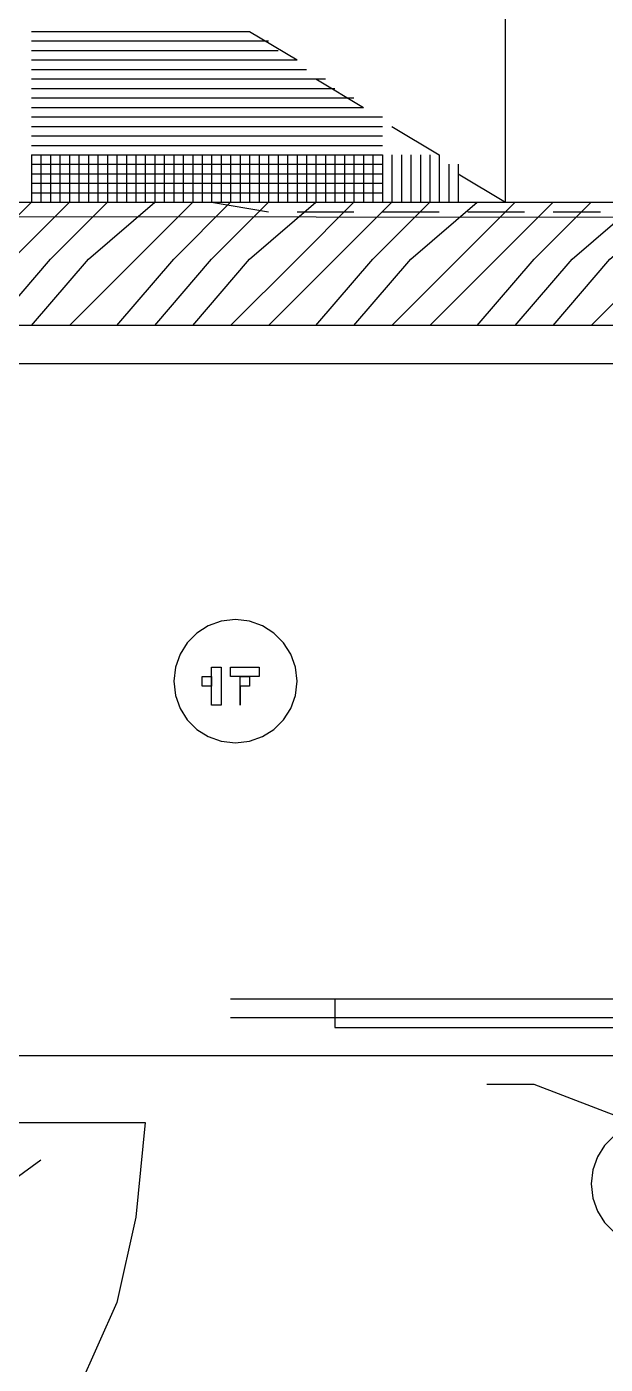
# Model space of a CAD drawing. Header units: metres. Extents: x 1 to 213, y 1 to 147.
# Drawn here: x 84.753 to 85.399, y 97.139 to 98.631 of the extents above; entities that cross this region are included whole.
import ezdxf

# ---------------------------------------------------------------- set-up
doc = ezdxf.new("R2010")
doc.units = ezdxf.units.M
doc.layers.add('00-BASE-ARQUITECTURA', color=8, linetype='Continuous')

msp = doc.modelspace()

# ---------------------------------------------------------------- linework, layer by layer
at = {"layer": '00-BASE-ARQUITECTURA'}
for points in [[(85.2875, 98.4355), (85.2875, 98.753), (84.6843, 98.753), (84.6843, 98.4355)], [(85.6368, 98.2556), (85.6368, 97.483), (84.335, 97.483), (84.335, 98.2556)], [(85.8273, 97.5465), (85.097, 97.5465), (85.097, 97.5148), (85.8273, 97.5148)]]:
    msp.add_lwpolyline(points, close=True, dxfattribs=at)
for points in [[(84.7583, 98.626), (84.7689, 98.626), (84.7795, 98.626), (84.7901, 98.626), (84.8007, 98.626), (84.8113, 98.626), (84.8218, 98.626), (84.8324, 98.626), (84.843, 98.626), (84.8536, 98.626), (84.8642, 98.626), (84.8748, 98.626), (84.8853, 98.626), (84.8959, 98.626), (84.9065, 98.626), (84.9171, 98.626), (84.9277, 98.626), (84.9383, 98.626), (84.9489, 98.626), (84.9594, 98.626), (84.97, 98.626), (84.9806, 98.626), (84.9912, 98.626)], [(84.7583, 98.626), (84.7689, 98.626), (84.7795, 98.626), (84.7901, 98.626), (84.8007, 98.626), (84.8113, 98.626), (84.8218, 98.626), (84.8324, 98.626), (84.843, 98.626), (84.8536, 98.626), (84.8642, 98.626), (84.8748, 98.626), (84.8853, 98.626), (84.8959, 98.626), (84.9065, 98.626), (84.9171, 98.626), (84.9277, 98.626), (84.9383, 98.626), (84.9489, 98.626), (84.9594, 98.626), (84.97, 98.626), (84.9806, 98.626), (84.9912, 98.626), (85.0018, 98.626)], [(85.0018, 98.626), (85.0547, 98.5943)], [(84.7583, 98.6155), (84.7689, 98.6155), (84.7795, 98.6155), (84.7901, 98.6155), (84.8007, 98.6155), (84.8113, 98.6155), (84.8218, 98.6155), (84.8324, 98.6155), (84.843, 98.6155), (84.8536, 98.6155), (84.8642, 98.6155), (84.8748, 98.6155), (84.8853, 98.6155), (84.8959, 98.6155), (84.9065, 98.6155), (84.9171, 98.6155), (84.9277, 98.6155), (84.9383, 98.6155), (84.9489, 98.6155), (84.9594, 98.6155), (84.97, 98.6155), (84.9806, 98.6155), (84.9912, 98.6155), (85.0018, 98.6155), (85.0123, 98.6155)], [(84.7583, 98.6155), (84.7689, 98.6155), (84.7795, 98.6155), (84.7901, 98.6155), (84.8007, 98.6155), (84.8113, 98.6155), (84.8218, 98.6155), (84.8324, 98.6155), (84.843, 98.6155), (84.8536, 98.6155), (84.8642, 98.6155), (84.8748, 98.6155), (84.8853, 98.6155), (84.8959, 98.6155), (84.9065, 98.6155), (84.9171, 98.6155), (84.9277, 98.6155), (84.9383, 98.6155), (84.9489, 98.6155), (84.9594, 98.6155), (84.97, 98.6155), (84.9806, 98.6155), (84.9912, 98.6155), (85.0018, 98.6155), (85.0123, 98.6155), (85.0229, 98.6155)], [(84.7583, 98.6049), (84.7689, 98.6049), (84.7795, 98.6049), (84.7901, 98.6049), (84.8007, 98.6049), (84.8113, 98.6049), (84.8218, 98.6049), (84.8324, 98.6049), (84.843, 98.6049), (84.8536, 98.6049), (84.8642, 98.6049), (84.8748, 98.6049), (84.8853, 98.6049), (84.8959, 98.6049), (84.9065, 98.6049), (84.9171, 98.6049), (84.9277, 98.6049), (84.9383, 98.6049), (84.9489, 98.6049), (84.9594, 98.6049), (84.97, 98.6049), (84.9806, 98.6049), (84.9912, 98.6049), (85.0018, 98.6049), (85.0123, 98.6049), (85.0229, 98.6049)], [(84.7583, 98.6049), (84.7689, 98.6049), (84.7795, 98.6049), (84.7901, 98.6049), (84.8007, 98.6049), (84.8113, 98.6049), (84.8218, 98.6049), (84.8324, 98.6049), (84.843, 98.6049), (84.8536, 98.6049), (84.8642, 98.6049), (84.8748, 98.6049), (84.8853, 98.6049), (84.8959, 98.6049), (84.9065, 98.6049), (84.9171, 98.6049), (84.9277, 98.6049), (84.9383, 98.6049), (84.9489, 98.6049), (84.9594, 98.6049), (84.97, 98.6049), (84.9806, 98.6049), (84.9912, 98.6049), (85.0018, 98.6049), (85.0123, 98.6049), (85.0229, 98.6049), (85.0335, 98.6049)], [(84.7583, 98.5943), (84.7689, 98.5943), (84.7795, 98.5943), (84.7901, 98.5943), (84.8007, 98.5943), (84.8113, 98.5943), (84.8218, 98.5943), (84.8324, 98.5943), (84.843, 98.5943), (84.8536, 98.5943), (84.8642, 98.5943), (84.8748, 98.5943), (84.8853, 98.5943), (84.8959, 98.5943), (84.9065, 98.5943), (84.9171, 98.5943), (84.9277, 98.5943), (84.9383, 98.5943), (84.9489, 98.5943), (84.9594, 98.5943), (84.97, 98.5943), (84.9806, 98.5943), (84.9912, 98.5943), (85.0018, 98.5943), (85.0123, 98.5943), (85.0229, 98.5943), (85.0335, 98.5943), (85.0441, 98.5943)], [(84.7583, 98.5943), (84.7689, 98.5943), (84.7795, 98.5943), (84.7901, 98.5943), (84.8007, 98.5943), (84.8113, 98.5943), (84.8218, 98.5943), (84.8324, 98.5943), (84.843, 98.5943), (84.8536, 98.5943), (84.8642, 98.5943), (84.8748, 98.5943), (84.8853, 98.5943), (84.8959, 98.5943), (84.9065, 98.5943), (84.9171, 98.5943), (84.9277, 98.5943), (84.9383, 98.5943), (84.9489, 98.5943), (84.9594, 98.5943), (84.97, 98.5943), (84.9806, 98.5943), (84.9912, 98.5943), (85.0018, 98.5943), (85.0123, 98.5943), (85.0229, 98.5943), (85.0335, 98.5943), (85.0441, 98.5943), (85.0547, 98.5943)], [(84.7583, 98.5837), (84.7689, 98.5837), (84.7795, 98.5837), (84.7901, 98.5837), (84.8007, 98.5837), (84.8113, 98.5837), (84.8218, 98.5837), (84.8324, 98.5837), (84.843, 98.5837), (84.8536, 98.5837), (84.8642, 98.5837), (84.8748, 98.5837), (84.8853, 98.5837), (84.8959, 98.5837), (84.9065, 98.5837), (84.9171, 98.5837), (84.9277, 98.5837), (84.9383, 98.5837), (84.9489, 98.5837), (84.9594, 98.5837), (84.97, 98.5837), (84.9806, 98.5837), (84.9912, 98.5837), (85.0018, 98.5837), (85.0123, 98.5837), (85.0229, 98.5837), (85.0335, 98.5837), (85.0441, 98.5837), (85.0547, 98.5837)], [(84.7583, 98.5837), (84.7689, 98.5837), (84.7795, 98.5837), (84.7901, 98.5837), (84.8007, 98.5837), (84.8113, 98.5837), (84.8218, 98.5837), (84.8324, 98.5837), (84.843, 98.5837), (84.8536, 98.5837), (84.8642, 98.5837), (84.8748, 98.5837), (84.8853, 98.5837), (84.8959, 98.5837), (84.9065, 98.5837), (84.9171, 98.5837), (84.9277, 98.5837), (84.9383, 98.5837), (84.9489, 98.5837), (84.9594, 98.5837), (84.97, 98.5837), (84.9806, 98.5837), (84.9912, 98.5837), (85.0018, 98.5837), (85.0123, 98.5837), (85.0229, 98.5837), (85.0335, 98.5837), (85.0441, 98.5837), (85.0547, 98.5837), (85.0653, 98.5837)], [(84.7583, 98.5731), (84.7689, 98.5731), (84.7795, 98.5731), (84.7901, 98.5731), (84.8007, 98.5731), (84.8113, 98.5731), (84.8218, 98.5731), (84.8324, 98.5731), (84.843, 98.5731), (84.8536, 98.5731), (84.8642, 98.5731), (84.8748, 98.5731), (84.8853, 98.5731), (84.8959, 98.5731), (84.9065, 98.5731), (84.9171, 98.5731), (84.9277, 98.5731), (84.9383, 98.5731), (84.9489, 98.5731), (84.9594, 98.5731), (84.97, 98.5731), (84.9806, 98.5731), (84.9912, 98.5731), (85.0018, 98.5731), (85.0123, 98.5731), (85.0229, 98.5731), (85.0335, 98.5731), (85.0441, 98.5731), (85.0547, 98.5731), (85.0653, 98.5731), (85.0758, 98.5731)], [(84.7583, 98.5731), (84.7689, 98.5731), (84.7795, 98.5731), (84.7901, 98.5731), (84.8007, 98.5731), (84.8113, 98.5731), (84.8218, 98.5731), (84.8324, 98.5731), (84.843, 98.5731), (84.8536, 98.5731), (84.8642, 98.5731), (84.8748, 98.5731), (84.8853, 98.5731), (84.8959, 98.5731), (84.9065, 98.5731), (84.9171, 98.5731), (84.9277, 98.5731), (84.9383, 98.5731), (84.9489, 98.5731), (84.9594, 98.5731), (84.97, 98.5731), (84.9806, 98.5731), (84.9912, 98.5731), (85.0018, 98.5731), (85.0123, 98.5731), (85.0229, 98.5731), (85.0335, 98.5731), (85.0441, 98.5731), (85.0547, 98.5731), (85.0653, 98.5731), (85.0758, 98.5731), (85.0864, 98.5731)], [(85.0758, 98.5731), (85.1288, 98.5414)], [(84.7583, 98.5625), (84.7689, 98.5625), (84.7795, 98.5625), (84.7901, 98.5625), (84.8007, 98.5625), (84.8113, 98.5625), (84.8218, 98.5625), (84.8324, 98.5625), (84.843, 98.5625), (84.8536, 98.5625), (84.8642, 98.5625), (84.8748, 98.5625), (84.8853, 98.5625), (84.8959, 98.5625), (84.9065, 98.5625), (84.9171, 98.5625), (84.9277, 98.5625), (84.9383, 98.5625), (84.9489, 98.5625), (84.9594, 98.5625), (84.97, 98.5625), (84.9806, 98.5625), (84.9912, 98.5625), (85.0018, 98.5625), (85.0123, 98.5625), (85.0229, 98.5625), (85.0335, 98.5625), (85.0441, 98.5625), (85.0547, 98.5625), (85.0653, 98.5625), (85.0758, 98.5625), (85.0864, 98.5625)], [(84.7583, 98.5625), (84.7689, 98.5625), (84.7795, 98.5625), (84.7901, 98.5625), (84.8007, 98.5625), (84.8113, 98.5625), (84.8218, 98.5625), (84.8324, 98.5625), (84.843, 98.5625), (84.8536, 98.5625), (84.8642, 98.5625), (84.8748, 98.5625), (84.8853, 98.5625), (84.8959, 98.5625), (84.9065, 98.5625), (84.9171, 98.5625), (84.9277, 98.5625), (84.9383, 98.5625), (84.9489, 98.5625), (84.9594, 98.5625), (84.97, 98.5625), (84.9806, 98.5625), (84.9912, 98.5625), (85.0018, 98.5625), (85.0123, 98.5625), (85.0229, 98.5625), (85.0335, 98.5625), (85.0441, 98.5625), (85.0547, 98.5625), (85.0653, 98.5625), (85.0758, 98.5625), (85.0864, 98.5625), (85.097, 98.5625)], [(84.7583, 98.5519), (84.7689, 98.5519), (84.7795, 98.5519), (84.7901, 98.5519), (84.8007, 98.5519), (84.8113, 98.5519), (84.8218, 98.5519), (84.8324, 98.5519), (84.843, 98.5519), (84.8536, 98.5519), (84.8642, 98.5519), (84.8748, 98.5519), (84.8853, 98.5519), (84.8959, 98.5519), (84.9065, 98.5519), (84.9171, 98.5519), (84.9277, 98.5519), (84.9383, 98.5519), (84.9489, 98.5519), (84.9594, 98.5519), (84.97, 98.5519), (84.9806, 98.5519), (84.9912, 98.5519), (85.0018, 98.5519), (85.0123, 98.5519), (85.0229, 98.5519), (85.0335, 98.5519), (85.0441, 98.5519), (85.0547, 98.5519), (85.0653, 98.5519), (85.0758, 98.5519), (85.0864, 98.5519), (85.097, 98.5519), (85.1076, 98.5519)], [(84.7583, 98.5519), (84.7689, 98.5519), (84.7795, 98.5519), (84.7901, 98.5519), (84.8007, 98.5519), (84.8113, 98.5519), (84.8218, 98.5519), (84.8324, 98.5519), (84.843, 98.5519), (84.8536, 98.5519), (84.8642, 98.5519), (84.8748, 98.5519), (84.8853, 98.5519), (84.8959, 98.5519), (84.9065, 98.5519), (84.9171, 98.5519), (84.9277, 98.5519), (84.9383, 98.5519), (84.9489, 98.5519), (84.9594, 98.5519), (84.97, 98.5519), (84.9806, 98.5519), (84.9912, 98.5519), (85.0018, 98.5519), (85.0123, 98.5519), (85.0229, 98.5519), (85.0335, 98.5519), (85.0441, 98.5519), (85.0547, 98.5519), (85.0653, 98.5519), (85.0758, 98.5519), (85.0864, 98.5519), (85.097, 98.5519), (85.1076, 98.5519), (85.1182, 98.5519)], [(84.7583, 98.5414), (84.7689, 98.5414), (84.7795, 98.5414), (84.7901, 98.5414), (84.8007, 98.5414), (84.8113, 98.5414), (84.8218, 98.5414), (84.8324, 98.5414), (84.843, 98.5414), (84.8536, 98.5414), (84.8642, 98.5414), (84.8748, 98.5414), (84.8853, 98.5414), (84.8959, 98.5414), (84.9065, 98.5414), (84.9171, 98.5414), (84.9277, 98.5414), (84.9383, 98.5414), (84.9489, 98.5414), (84.9594, 98.5414), (84.97, 98.5414), (84.9806, 98.5414), (84.9912, 98.5414), (85.0018, 98.5414), (85.0123, 98.5414), (85.0229, 98.5414), (85.0335, 98.5414), (85.0441, 98.5414), (85.0547, 98.5414), (85.0653, 98.5414), (85.0758, 98.5414), (85.0864, 98.5414), (85.097, 98.5414), (85.1076, 98.5414), (85.1182, 98.5414)], [(84.7583, 98.5414), (84.7689, 98.5414), (84.7795, 98.5414), (84.7901, 98.5414), (84.8007, 98.5414), (84.8113, 98.5414), (84.8218, 98.5414), (84.8324, 98.5414), (84.843, 98.5414), (84.8536, 98.5414), (84.8642, 98.5414), (84.8748, 98.5414), (84.8853, 98.5414), (84.8959, 98.5414), (84.9065, 98.5414), (84.9171, 98.5414), (84.9277, 98.5414), (84.9383, 98.5414), (84.9489, 98.5414), (84.9594, 98.5414), (84.97, 98.5414), (84.9806, 98.5414), (84.9912, 98.5414), (85.0018, 98.5414), (85.0123, 98.5414), (85.0229, 98.5414), (85.0335, 98.5414), (85.0441, 98.5414), (85.0547, 98.5414), (85.0653, 98.5414), (85.0758, 98.5414), (85.0864, 98.5414), (85.097, 98.5414), (85.1076, 98.5414), (85.1182, 98.5414), (85.1288, 98.5414)], [(84.7583, 98.5308), (84.7689, 98.5308), (84.7795, 98.5308), (84.7901, 98.5308), (84.8007, 98.5308), (84.8113, 98.5308), (84.8218, 98.5308), (84.8324, 98.5308), (84.843, 98.5308), (84.8536, 98.5308), (84.8642, 98.5308), (84.8748, 98.5308), (84.8853, 98.5308), (84.8959, 98.5308), (84.9065, 98.5308), (84.9171, 98.5308), (84.9277, 98.5308), (84.9383, 98.5308), (84.9489, 98.5308), (84.9594, 98.5308), (84.97, 98.5308), (84.9806, 98.5308), (84.9912, 98.5308), (85.0018, 98.5308), (85.0123, 98.5308), (85.0229, 98.5308), (85.0335, 98.5308), (85.0441, 98.5308), (85.0547, 98.5308), (85.0653, 98.5308), (85.0758, 98.5308), (85.0864, 98.5308), (85.097, 98.5308), (85.1076, 98.5308), (85.1182, 98.5308), (85.1288, 98.5308), (85.1393, 98.5308)], [(84.7583, 98.5308), (84.7689, 98.5308), (84.7795, 98.5308), (84.7901, 98.5308), (84.8007, 98.5308), (84.8113, 98.5308), (84.8218, 98.5308), (84.8324, 98.5308), (84.843, 98.5308), (84.8536, 98.5308), (84.8642, 98.5308), (84.8748, 98.5308), (84.8853, 98.5308), (84.8959, 98.5308), (84.9065, 98.5308), (84.9171, 98.5308), (84.9277, 98.5308), (84.9383, 98.5308), (84.9489, 98.5308), (84.9594, 98.5308), (84.97, 98.5308), (84.9806, 98.5308), (84.9912, 98.5308), (85.0018, 98.5308), (85.0123, 98.5308), (85.0229, 98.5308), (85.0335, 98.5308), (85.0441, 98.5308), (85.0547, 98.5308), (85.0653, 98.5308), (85.0758, 98.5308), (85.0864, 98.5308), (85.097, 98.5308), (85.1076, 98.5308), (85.1182, 98.5308), (85.1288, 98.5308), (85.1393, 98.5308), (85.1499, 98.5308)], [(84.7583, 98.5202), (84.7689, 98.5202), (84.7795, 98.5202), (84.7901, 98.5202), (84.8007, 98.5202), (84.8113, 98.5202), (84.8218, 98.5202), (84.8324, 98.5202), (84.843, 98.5202), (84.8536, 98.5202), (84.8642, 98.5202), (84.8748, 98.5202), (84.8853, 98.5202), (84.8959, 98.5202), (84.9065, 98.5202), (84.9171, 98.5202), (84.9277, 98.5202), (84.9383, 98.5202), (84.9489, 98.5202), (84.9594, 98.5202), (84.97, 98.5202), (84.9806, 98.5202), (84.9912, 98.5202), (85.0018, 98.5202), (85.0123, 98.5202), (85.0229, 98.5202), (85.0335, 98.5202), (85.0441, 98.5202), (85.0547, 98.5202), (85.0653, 98.5202), (85.0758, 98.5202), (85.0864, 98.5202), (85.097, 98.5202), (85.1076, 98.5202), (85.1182, 98.5202), (85.1288, 98.5202), (85.1393, 98.5202), (85.1499, 98.5202)], [(84.7583, 98.5202), (84.7689, 98.5202), (84.7795, 98.5202), (84.7901, 98.5202), (84.8007, 98.5202), (84.8113, 98.5202), (84.8218, 98.5202), (84.8324, 98.5202), (84.843, 98.5202), (84.8536, 98.5202), (84.8642, 98.5202), (84.8748, 98.5202), (84.8853, 98.5202), (84.8959, 98.5202), (84.9065, 98.5202), (84.9171, 98.5202), (84.9277, 98.5202), (84.9383, 98.5202), (84.9489, 98.5202), (84.9594, 98.5202), (84.97, 98.5202), (84.9806, 98.5202), (84.9912, 98.5202), (85.0018, 98.5202), (85.0123, 98.5202), (85.0229, 98.5202), (85.0335, 98.5202), (85.0441, 98.5202), (85.0547, 98.5202), (85.0653, 98.5202), (85.0758, 98.5202), (85.0864, 98.5202), (85.097, 98.5202), (85.1076, 98.5202), (85.1182, 98.5202), (85.1288, 98.5202), (85.1393, 98.5202), (85.1499, 98.5202)], [(85.1605, 98.5202), (85.2134, 98.4884)], [(84.7583, 98.5096), (84.7689, 98.5096), (84.7795, 98.5096), (84.7901, 98.5096), (84.8007, 98.5096), (84.8113, 98.5096), (84.8218, 98.5096), (84.8324, 98.5096), (84.843, 98.5096), (84.8536, 98.5096), (84.8642, 98.5096), (84.8748, 98.5096), (84.8853, 98.5096), (84.8959, 98.5096), (84.9065, 98.5096), (84.9171, 98.5096), (84.9277, 98.5096), (84.9383, 98.5096), (84.9489, 98.5096), (84.9594, 98.5096), (84.97, 98.5096), (84.9806, 98.5096), (84.9912, 98.5096), (85.0018, 98.5096), (85.0123, 98.5096), (85.0229, 98.5096), (85.0335, 98.5096), (85.0441, 98.5096), (85.0547, 98.5096), (85.0653, 98.5096), (85.0758, 98.5096), (85.0864, 98.5096), (85.097, 98.5096), (85.1076, 98.5096), (85.1182, 98.5096), (85.1288, 98.5096), (85.1393, 98.5096), (85.1499, 98.5096)], [(84.7583, 98.5096), (84.7689, 98.5096), (84.7795, 98.5096), (84.7901, 98.5096), (84.8007, 98.5096), (84.8113, 98.5096), (84.8218, 98.5096), (84.8324, 98.5096), (84.843, 98.5096), (84.8536, 98.5096), (84.8642, 98.5096), (84.8748, 98.5096), (84.8853, 98.5096), (84.8959, 98.5096), (84.9065, 98.5096), (84.9171, 98.5096), (84.9277, 98.5096), (84.9383, 98.5096), (84.9489, 98.5096), (84.9594, 98.5096), (84.97, 98.5096), (84.9806, 98.5096), (84.9912, 98.5096), (85.0018, 98.5096), (85.0123, 98.5096), (85.0229, 98.5096), (85.0335, 98.5096), (85.0441, 98.5096), (85.0547, 98.5096), (85.0653, 98.5096), (85.0758, 98.5096), (85.0864, 98.5096), (85.097, 98.5096), (85.1076, 98.5096), (85.1182, 98.5096), (85.1288, 98.5096), (85.1393, 98.5096), (85.1499, 98.5096)], [(84.7583, 98.499), (84.7689, 98.499), (84.7795, 98.499), (84.7901, 98.499), (84.8007, 98.499), (84.8113, 98.499), (84.8218, 98.499), (84.8324, 98.499), (84.843, 98.499), (84.8536, 98.499), (84.8642, 98.499), (84.8748, 98.499), (84.8853, 98.499), (84.8959, 98.499), (84.9065, 98.499), (84.9171, 98.499), (84.9277, 98.499), (84.9383, 98.499), (84.9489, 98.499), (84.9594, 98.499), (84.97, 98.499), (84.9806, 98.499), (84.9912, 98.499), (85.0018, 98.499), (85.0123, 98.499), (85.0229, 98.499), (85.0335, 98.499), (85.0441, 98.499), (85.0547, 98.499), (85.0653, 98.499), (85.0758, 98.499), (85.0864, 98.499), (85.097, 98.499), (85.1076, 98.499), (85.1182, 98.499), (85.1288, 98.499), (85.1393, 98.499), (85.1499, 98.499)], [(84.7583, 98.499), (84.7689, 98.499), (84.7795, 98.499), (84.7901, 98.499), (84.8007, 98.499), (84.8113, 98.499), (84.8218, 98.499), (84.8324, 98.499), (84.843, 98.499), (84.8536, 98.499), (84.8642, 98.499), (84.8748, 98.499), (84.8853, 98.499), (84.8959, 98.499), (84.9065, 98.499), (84.9171, 98.499), (84.9277, 98.499), (84.9383, 98.499), (84.9489, 98.499), (84.9594, 98.499), (84.97, 98.499), (84.9806, 98.499), (84.9912, 98.499), (85.0018, 98.499), (85.0123, 98.499), (85.0229, 98.499), (85.0335, 98.499), (85.0441, 98.499), (85.0547, 98.499), (85.0653, 98.499), (85.0758, 98.499), (85.0864, 98.499), (85.097, 98.499), (85.1076, 98.499), (85.1182, 98.499), (85.1288, 98.499), (85.1393, 98.499), (85.1499, 98.499)], [(84.7583, 98.4884), (84.7583, 98.4779), (84.7583, 98.4673), (84.7583, 98.4567), (84.7583, 98.4461), (84.7583, 98.4355)], [(84.7583, 98.4884), (84.7583, 98.4779), (84.7583, 98.4673), (84.7583, 98.4567), (84.7583, 98.4461), (84.7583, 98.4355)], [(84.7583, 98.4884), (84.7583, 98.4779), (84.7583, 98.4673), (84.7583, 98.4567), (84.7583, 98.4461), (84.7583, 98.4355)], [(84.7583, 98.4884), (84.7689, 98.4884), (84.7795, 98.4884), (84.7901, 98.4884), (84.8007, 98.4884), (84.8113, 98.4884), (84.8218, 98.4884), (84.8324, 98.4884), (84.843, 98.4884), (84.8536, 98.4884), (84.8642, 98.4884), (84.8748, 98.4884), (84.8853, 98.4884), (84.8959, 98.4884), (84.9065, 98.4884), (84.9171, 98.4884), (84.9277, 98.4884), (84.9383, 98.4884), (84.9489, 98.4884), (84.9594, 98.4884), (84.97, 98.4884), (84.9806, 98.4884), (84.9912, 98.4884), (85.0018, 98.4884), (85.0123, 98.4884), (85.0229, 98.4884), (85.0335, 98.4884), (85.0441, 98.4884), (85.0547, 98.4884), (85.0653, 98.4884), (85.0758, 98.4884), (85.0864, 98.4884), (85.097, 98.4884), (85.1076, 98.4884), (85.1182, 98.4884), (85.1288, 98.4884), (85.1393, 98.4884), (85.1499, 98.4884)], [(84.7583, 98.4884), (84.7689, 98.4884), (84.7795, 98.4884), (84.7901, 98.4884), (84.8007, 98.4884), (84.8113, 98.4884), (84.8218, 98.4884), (84.8324, 98.4884), (84.843, 98.4884), (84.8536, 98.4884), (84.8642, 98.4884), (84.8748, 98.4884), (84.8853, 98.4884), (84.8959, 98.4884), (84.9065, 98.4884), (84.9171, 98.4884), (84.9277, 98.4884), (84.9383, 98.4884), (84.9489, 98.4884), (84.9594, 98.4884), (84.97, 98.4884), (84.9806, 98.4884), (84.9912, 98.4884), (85.0018, 98.4884), (85.0123, 98.4884), (85.0229, 98.4884), (85.0335, 98.4884), (85.0441, 98.4884), (85.0547, 98.4884), (85.0653, 98.4884), (85.0758, 98.4884), (85.0864, 98.4884), (85.097, 98.4884), (85.1076, 98.4884), (85.1182, 98.4884), (85.1288, 98.4884), (85.1393, 98.4884), (85.1499, 98.4884)], [(84.7583, 98.4884), (84.7689, 98.4884), (84.7795, 98.4884), (84.7901, 98.4884), (84.8007, 98.4884), (84.8113, 98.4884), (84.8218, 98.4884), (84.8324, 98.4884), (84.843, 98.4884), (84.8536, 98.4884), (84.8642, 98.4884), (84.8748, 98.4884), (84.8853, 98.4884), (84.8959, 98.4884), (84.9065, 98.4884), (84.9171, 98.4884), (84.9277, 98.4884), (84.9383, 98.4884), (84.9489, 98.4884), (84.9594, 98.4884), (84.97, 98.4884), (84.9806, 98.4884), (84.9912, 98.4884), (85.0018, 98.4884), (85.0123, 98.4884), (85.0229, 98.4884), (85.0335, 98.4884), (85.0441, 98.4884), (85.0547, 98.4884), (85.0653, 98.4884), (85.0758, 98.4884), (85.0864, 98.4884), (85.097, 98.4884), (85.1076, 98.4884), (85.1182, 98.4884), (85.1288, 98.4884), (85.1393, 98.4884), (85.1499, 98.4884)], [(84.7583, 98.4779), (84.7689, 98.4779), (84.7795, 98.4779), (84.7901, 98.4779), (84.8007, 98.4779), (84.8113, 98.4779), (84.8218, 98.4779), (84.8324, 98.4779), (84.843, 98.4779), (84.8536, 98.4779), (84.8642, 98.4779), (84.8748, 98.4779), (84.8853, 98.4779), (84.8959, 98.4779), (84.9065, 98.4779), (84.9171, 98.4779), (84.9277, 98.4779), (84.9383, 98.4779), (84.9489, 98.4779), (84.9594, 98.4779), (84.97, 98.4779), (84.9806, 98.4779), (84.9912, 98.4779), (85.0018, 98.4779), (85.0123, 98.4779), (85.0229, 98.4779), (85.0335, 98.4779), (85.0441, 98.4779), (85.0547, 98.4779), (85.0653, 98.4779), (85.0758, 98.4779), (85.0864, 98.4779), (85.097, 98.4779), (85.1076, 98.4779), (85.1182, 98.4779), (85.1288, 98.4779), (85.1393, 98.4779), (85.1499, 98.4779)], [(84.7583, 98.4779), (84.7689, 98.4779), (84.7795, 98.4779), (84.7901, 98.4779), (84.8007, 98.4779), (84.8113, 98.4779), (84.8218, 98.4779), (84.8324, 98.4779), (84.843, 98.4779), (84.8536, 98.4779), (84.8642, 98.4779), (84.8748, 98.4779), (84.8853, 98.4779), (84.8959, 98.4779), (84.9065, 98.4779), (84.9171, 98.4779), (84.9277, 98.4779), (84.9383, 98.4779), (84.9489, 98.4779), (84.9594, 98.4779), (84.97, 98.4779), (84.9806, 98.4779), (84.9912, 98.4779), (85.0018, 98.4779), (85.0123, 98.4779), (85.0229, 98.4779), (85.0335, 98.4779), (85.0441, 98.4779), (85.0547, 98.4779), (85.0653, 98.4779), (85.0758, 98.4779), (85.0864, 98.4779), (85.097, 98.4779), (85.1076, 98.4779), (85.1182, 98.4779), (85.1288, 98.4779), (85.1393, 98.4779), (85.1499, 98.4779)], [(84.7689, 98.4884), (84.7689, 98.4779), (84.7689, 98.4673), (84.7689, 98.4567), (84.7689, 98.4461), (84.7689, 98.4355)], [(84.7689, 98.4884), (84.7689, 98.4779), (84.7689, 98.4673), (84.7689, 98.4567), (84.7689, 98.4461), (84.7689, 98.4355)], [(84.7795, 98.4884), (84.7795, 98.4779), (84.7795, 98.4673), (84.7795, 98.4567), (84.7795, 98.4461), (84.7795, 98.4355)], [(84.7795, 98.4884), (84.7795, 98.4779), (84.7795, 98.4673), (84.7795, 98.4567), (84.7795, 98.4461), (84.7795, 98.4355)], [(84.7901, 98.4884), (84.7901, 98.4779), (84.7901, 98.4673), (84.7901, 98.4567), (84.7901, 98.4461), (84.7901, 98.4355)], [(84.7901, 98.4884), (84.7901, 98.4779), (84.7901, 98.4673), (84.7901, 98.4567), (84.7901, 98.4461), (84.7901, 98.4355)], [(84.8007, 98.4884), (84.8007, 98.4779), (84.8007, 98.4673), (84.8007, 98.4567), (84.8007, 98.4461), (84.8007, 98.4355)], [(84.8007, 98.4884), (84.8007, 98.4779), (84.8007, 98.4673), (84.8007, 98.4567), (84.8007, 98.4461), (84.8007, 98.4355)], [(84.8113, 98.4884), (84.8113, 98.4779), (84.8113, 98.4673), (84.8113, 98.4567), (84.8113, 98.4461), (84.8113, 98.4355)], [(84.8113, 98.4884), (84.8113, 98.4779), (84.8113, 98.4673), (84.8113, 98.4567), (84.8113, 98.4461), (84.8113, 98.4355)], [(84.8218, 98.4884), (84.8218, 98.4779), (84.8218, 98.4673), (84.8218, 98.4567), (84.8218, 98.4461), (84.8218, 98.4355)], [(84.8218, 98.4884), (84.8218, 98.4779), (84.8218, 98.4673), (84.8218, 98.4567), (84.8218, 98.4461), (84.8218, 98.4355)], [(84.8324, 98.4884), (84.8324, 98.4779), (84.8324, 98.4673), (84.8324, 98.4567), (84.8324, 98.4461), (84.8324, 98.4355)], [(84.8324, 98.4884), (84.8324, 98.4779), (84.8324, 98.4673), (84.8324, 98.4567), (84.8324, 98.4461), (84.8324, 98.4355)], [(84.843, 98.4884), (84.843, 98.4779), (84.843, 98.4673), (84.843, 98.4567), (84.843, 98.4461), (84.843, 98.4355)], [(84.843, 98.4884), (84.843, 98.4779), (84.843, 98.4673), (84.843, 98.4567), (84.843, 98.4461), (84.843, 98.4355)], [(84.8536, 98.4884), (84.8536, 98.4779), (84.8536, 98.4673), (84.8536, 98.4567), (84.8536, 98.4461), (84.8536, 98.4355)], [(84.8536, 98.4884), (84.8536, 98.4779), (84.8536, 98.4673), (84.8536, 98.4567), (84.8536, 98.4461), (84.8536, 98.4355)], [(84.8642, 98.4884), (84.8642, 98.4779), (84.8642, 98.4673), (84.8642, 98.4567), (84.8642, 98.4461), (84.8642, 98.4355)], [(84.8642, 98.4884), (84.8642, 98.4779), (84.8642, 98.4673), (84.8642, 98.4567), (84.8642, 98.4461), (84.8642, 98.4355)], [(84.8748, 98.4884), (84.8748, 98.4779), (84.8748, 98.4673), (84.8748, 98.4567), (84.8748, 98.4461), (84.8748, 98.4355)], [(84.8748, 98.4884), (84.8748, 98.4779), (84.8748, 98.4673), (84.8748, 98.4567), (84.8748, 98.4461), (84.8748, 98.4355)], [(84.8853, 98.4884), (84.8853, 98.4779), (84.8853, 98.4673), (84.8853, 98.4567), (84.8853, 98.4461), (84.8853, 98.4355)], [(84.8853, 98.4884), (84.8853, 98.4779), (84.8853, 98.4673), (84.8853, 98.4567), (84.8853, 98.4461), (84.8853, 98.4355)], [(84.8959, 98.4884), (84.8959, 98.4779), (84.8959, 98.4673), (84.8959, 98.4567), (84.8959, 98.4461), (84.8959, 98.4355)], [(84.8959, 98.4884), (84.8959, 98.4779), (84.8959, 98.4673), (84.8959, 98.4567), (84.8959, 98.4461), (84.8959, 98.4355)], [(84.9065, 98.4884), (84.9065, 98.4779), (84.9065, 98.4673), (84.9065, 98.4567), (84.9065, 98.4461), (84.9065, 98.4355)], [(84.9065, 98.4884), (84.9065, 98.4779), (84.9065, 98.4673), (84.9065, 98.4567), (84.9065, 98.4461), (84.9065, 98.4355)], [(84.9171, 98.4884), (84.9171, 98.4779), (84.9171, 98.4673), (84.9171, 98.4567), (84.9171, 98.4461), (84.9171, 98.4355)], [(84.9171, 98.4884), (84.9171, 98.4779), (84.9171, 98.4673), (84.9171, 98.4567), (84.9171, 98.4461), (84.9171, 98.4355)], [(84.9277, 98.4884), (84.9277, 98.4779), (84.9277, 98.4673), (84.9277, 98.4567), (84.9277, 98.4461), (84.9277, 98.4355)], [(84.9277, 98.4884), (84.9277, 98.4779), (84.9277, 98.4673), (84.9277, 98.4567), (84.9277, 98.4461), (84.9277, 98.4355)], [(84.9383, 98.4884), (84.9383, 98.4779), (84.9383, 98.4673), (84.9383, 98.4567), (84.9383, 98.4461), (84.9383, 98.4355)], [(84.9383, 98.4884), (84.9383, 98.4779), (84.9383, 98.4673), (84.9383, 98.4567), (84.9383, 98.4461), (84.9383, 98.4355)], [(84.9489, 98.4884), (84.9489, 98.4779), (84.9489, 98.4673), (84.9489, 98.4567), (84.9489, 98.4461), (84.9489, 98.4355)], [(84.9489, 98.4884), (84.9489, 98.4779), (84.9489, 98.4673), (84.9489, 98.4567), (84.9489, 98.4461), (84.9489, 98.4355)], [(84.9594, 98.4884), (84.9594, 98.4779), (84.9594, 98.4673), (84.9594, 98.4567), (84.9594, 98.4461), (84.9594, 98.4355)], [(84.9594, 98.4884), (84.9594, 98.4779), (84.9594, 98.4673), (84.9594, 98.4567), (84.9594, 98.4461), (84.9594, 98.4355)], [(84.97, 98.4884), (84.97, 98.4779), (84.97, 98.4673), (84.97, 98.4567), (84.97, 98.4461), (84.97, 98.4355)], [(84.97, 98.4884), (84.97, 98.4779), (84.97, 98.4673), (84.97, 98.4567), (84.97, 98.4461), (84.97, 98.4355)], [(84.9806, 98.4884), (84.9806, 98.4779), (84.9806, 98.4673), (84.9806, 98.4567), (84.9806, 98.4461), (84.9806, 98.4355)], [(84.9806, 98.4884), (84.9806, 98.4779), (84.9806, 98.4673), (84.9806, 98.4567), (84.9806, 98.4461), (84.9806, 98.4355)], [(84.9912, 98.4884), (84.9912, 98.4779), (84.9912, 98.4673), (84.9912, 98.4567), (84.9912, 98.4461), (84.9912, 98.4355)], [(84.9912, 98.4884), (84.9912, 98.4779), (84.9912, 98.4673), (84.9912, 98.4567), (84.9912, 98.4461), (84.9912, 98.4355)], [(85.0018, 98.4884), (85.0018, 98.4779), (85.0018, 98.4673), (85.0018, 98.4567), (85.0018, 98.4461), (85.0018, 98.4355)], [(85.0018, 98.4884), (85.0018, 98.4779), (85.0018, 98.4673), (85.0018, 98.4567), (85.0018, 98.4461), (85.0018, 98.4355)], [(85.0123, 98.4884), (85.0123, 98.4779), (85.0123, 98.4673), (85.0123, 98.4567), (85.0123, 98.4461), (85.0123, 98.4355)], [(85.0123, 98.4884), (85.0123, 98.4779), (85.0123, 98.4673), (85.0123, 98.4567), (85.0123, 98.4461), (85.0123, 98.4355)], [(85.0229, 98.4884), (85.0229, 98.4779), (85.0229, 98.4673), (85.0229, 98.4567), (85.0229, 98.4461), (85.0229, 98.4355)], [(85.0229, 98.4884), (85.0229, 98.4779), (85.0229, 98.4673), (85.0229, 98.4567), (85.0229, 98.4461), (85.0229, 98.4355)], [(85.0335, 98.4884), (85.0335, 98.4779), (85.0335, 98.4673), (85.0335, 98.4567), (85.0335, 98.4461), (85.0335, 98.4355)], [(85.0335, 98.4884), (85.0335, 98.4779), (85.0335, 98.4673), (85.0335, 98.4567), (85.0335, 98.4461), (85.0335, 98.4355)], [(85.0441, 98.4884), (85.0441, 98.4779), (85.0441, 98.4673), (85.0441, 98.4567), (85.0441, 98.4461), (85.0441, 98.4355)], [(85.0441, 98.4884), (85.0441, 98.4779), (85.0441, 98.4673), (85.0441, 98.4567), (85.0441, 98.4461), (85.0441, 98.4355)], [(85.0547, 98.4884), (85.0547, 98.4779), (85.0547, 98.4673), (85.0547, 98.4567), (85.0547, 98.4461), (85.0547, 98.4355)], [(85.0547, 98.4884), (85.0547, 98.4779), (85.0547, 98.4673), (85.0547, 98.4567), (85.0547, 98.4461), (85.0547, 98.4355)], [(85.0653, 98.4884), (85.0653, 98.4779), (85.0653, 98.4673), (85.0653, 98.4567), (85.0653, 98.4461), (85.0653, 98.4355)], [(85.0653, 98.4884), (85.0653, 98.4779), (85.0653, 98.4673), (85.0653, 98.4567), (85.0653, 98.4461), (85.0653, 98.4355)], [(85.0758, 98.4884), (85.0758, 98.4779), (85.0758, 98.4673), (85.0758, 98.4567), (85.0758, 98.4461), (85.0758, 98.4355)], [(85.0758, 98.4884), (85.0758, 98.4779), (85.0758, 98.4673), (85.0758, 98.4567), (85.0758, 98.4461), (85.0758, 98.4355)], [(85.0864, 98.4884), (85.0864, 98.4779), (85.0864, 98.4673), (85.0864, 98.4567), (85.0864, 98.4461), (85.0864, 98.4355)], [(85.0864, 98.4884), (85.0864, 98.4779), (85.0864, 98.4673), (85.0864, 98.4567), (85.0864, 98.4461), (85.0864, 98.4355)], [(85.097, 98.4884), (85.097, 98.4779), (85.097, 98.4673), (85.097, 98.4567), (85.097, 98.4461), (85.097, 98.4355)], [(85.097, 98.4884), (85.097, 98.4779), (85.097, 98.4673), (85.097, 98.4567), (85.097, 98.4461), (85.097, 98.4355)], [(85.1076, 98.4884), (85.1076, 98.4779), (85.1076, 98.4673), (85.1076, 98.4567), (85.1076, 98.4461), (85.1076, 98.4355)], [(85.1076, 98.4884), (85.1076, 98.4779), (85.1076, 98.4673), (85.1076, 98.4567), (85.1076, 98.4461), (85.1076, 98.4355)], [(85.1182, 98.4884), (85.1182, 98.4779), (85.1182, 98.4673), (85.1182, 98.4567), (85.1182, 98.4461), (85.1182, 98.4355)], [(85.1182, 98.4884), (85.1182, 98.4779), (85.1182, 98.4673), (85.1182, 98.4567), (85.1182, 98.4461), (85.1182, 98.4355)], [(85.1288, 98.4884), (85.1288, 98.4779), (85.1288, 98.4673), (85.1288, 98.4567), (85.1288, 98.4461), (85.1288, 98.4355)], [(85.1288, 98.4884), (85.1288, 98.4779), (85.1288, 98.4673), (85.1288, 98.4567), (85.1288, 98.4461), (85.1288, 98.4355)], [(85.1393, 98.4884), (85.1393, 98.4779), (85.1393, 98.4673), (85.1393, 98.4567), (85.1393, 98.4461), (85.1393, 98.4355)], [(85.1393, 98.4884), (85.1393, 98.4779), (85.1393, 98.4673), (85.1393, 98.4567), (85.1393, 98.4461), (85.1393, 98.4355)], [(85.1499, 98.4884), (85.1499, 98.4779), (85.1499, 98.4673), (85.1499, 98.4567), (85.1499, 98.4461), (85.1499, 98.4355)], [(85.1499, 98.4884), (85.1499, 98.4779), (85.1499, 98.4673), (85.1499, 98.4567), (85.1499, 98.4461), (85.1499, 98.4355)], [(85.1605, 98.4884), (85.1605, 98.4779), (85.1605, 98.4673), (85.1605, 98.4567), (85.1605, 98.4461), (85.1605, 98.4355)], [(85.1605, 98.4884), (85.1605, 98.4779), (85.1605, 98.4673), (85.1605, 98.4567), (85.1605, 98.4461), (85.1605, 98.4355)], [(85.1711, 98.4884), (85.1711, 98.4779), (85.1711, 98.4673), (85.1711, 98.4567), (85.1711, 98.4461), (85.1711, 98.4355)], [(85.1711, 98.4884), (85.1711, 98.4779), (85.1711, 98.4673), (85.1711, 98.4567), (85.1711, 98.4461), (85.1711, 98.4355)], [(85.1817, 98.4884), (85.1817, 98.4779), (85.1817, 98.4673), (85.1817, 98.4567), (85.1817, 98.4461), (85.1817, 98.4355)], [(85.1817, 98.4884), (85.1817, 98.4779), (85.1817, 98.4673), (85.1817, 98.4567), (85.1817, 98.4461), (85.1817, 98.4355)], [(85.1923, 98.4884), (85.1923, 98.4779), (85.1923, 98.4673), (85.1923, 98.4567), (85.1923, 98.4461), (85.1923, 98.4355)], [(85.1923, 98.4884), (85.1923, 98.4779), (85.1923, 98.4673), (85.1923, 98.4567), (85.1923, 98.4461), (85.1923, 98.4355)], [(85.2029, 98.4884), (85.2029, 98.4779), (85.2029, 98.4673), (85.2029, 98.4567), (85.2029, 98.4461), (85.2029, 98.4355)], [(85.2029, 98.4884), (85.2029, 98.4779), (85.2029, 98.4673), (85.2029, 98.4567), (85.2029, 98.4461), (85.2029, 98.4355)], [(85.2134, 98.4884), (85.2134, 98.4779), (85.2134, 98.4673), (85.2134, 98.4567), (85.2134, 98.4461), (85.2134, 98.4355)], [(85.2134, 98.4884), (85.2134, 98.4779), (85.2134, 98.4673), (85.2134, 98.4567), (85.2134, 98.4461), (85.2134, 98.4355)], [(85.224, 98.4779), (85.224, 98.4673), (85.224, 98.4567), (85.224, 98.4461), (85.224, 98.4355)], [(85.224, 98.4779), (85.224, 98.4673), (85.224, 98.4567), (85.224, 98.4461), (85.224, 98.4355)], [(85.2346, 98.4779), (85.2346, 98.4673), (85.2346, 98.4567), (85.2346, 98.4461), (85.2346, 98.4355)], [(84.7583, 98.4673), (84.7689, 98.4673), (84.7795, 98.4673), (84.7901, 98.4673), (84.8007, 98.4673), (84.8113, 98.4673), (84.8218, 98.4673), (84.8324, 98.4673), (84.843, 98.4673), (84.8536, 98.4673), (84.8642, 98.4673), (84.8748, 98.4673), (84.8853, 98.4673), (84.8959, 98.4673), (84.9065, 98.4673), (84.9171, 98.4673), (84.9277, 98.4673), (84.9383, 98.4673), (84.9489, 98.4673), (84.9594, 98.4673), (84.97, 98.4673), (84.9806, 98.4673), (84.9912, 98.4673), (85.0018, 98.4673), (85.0123, 98.4673), (85.0229, 98.4673), (85.0335, 98.4673), (85.0441, 98.4673), (85.0547, 98.4673), (85.0653, 98.4673), (85.0758, 98.4673), (85.0864, 98.4673), (85.097, 98.4673), (85.1076, 98.4673), (85.1182, 98.4673), (85.1288, 98.4673), (85.1393, 98.4673), (85.1499, 98.4673)], [(84.7583, 98.4673), (84.7689, 98.4673), (84.7795, 98.4673), (84.7901, 98.4673), (84.8007, 98.4673), (84.8113, 98.4673), (84.8218, 98.4673), (84.8324, 98.4673), (84.843, 98.4673), (84.8536, 98.4673), (84.8642, 98.4673), (84.8748, 98.4673), (84.8853, 98.4673), (84.8959, 98.4673), (84.9065, 98.4673), (84.9171, 98.4673), (84.9277, 98.4673), (84.9383, 98.4673), (84.9489, 98.4673), (84.9594, 98.4673), (84.97, 98.4673), (84.9806, 98.4673), (84.9912, 98.4673), (85.0018, 98.4673), (85.0123, 98.4673), (85.0229, 98.4673), (85.0335, 98.4673), (85.0441, 98.4673), (85.0547, 98.4673), (85.0653, 98.4673), (85.0758, 98.4673), (85.0864, 98.4673), (85.097, 98.4673), (85.1076, 98.4673), (85.1182, 98.4673), (85.1288, 98.4673), (85.1393, 98.4673), (85.1499, 98.4673)], [(85.2346, 98.4673), (85.2875, 98.4355)], [(84.7583, 98.4567), (84.7689, 98.4567), (84.7795, 98.4567), (84.7901, 98.4567), (84.8007, 98.4567), (84.8113, 98.4567), (84.8218, 98.4567), (84.8324, 98.4567), (84.843, 98.4567), (84.8536, 98.4567), (84.8642, 98.4567), (84.8748, 98.4567), (84.8853, 98.4567), (84.8959, 98.4567), (84.9065, 98.4567), (84.9171, 98.4567), (84.9277, 98.4567), (84.9383, 98.4567), (84.9489, 98.4567), (84.9594, 98.4567), (84.97, 98.4567), (84.9806, 98.4567), (84.9912, 98.4567), (85.0018, 98.4567), (85.0123, 98.4567), (85.0229, 98.4567), (85.0335, 98.4567), (85.0441, 98.4567), (85.0547, 98.4567), (85.0653, 98.4567), (85.0758, 98.4567), (85.0864, 98.4567), (85.097, 98.4567), (85.1076, 98.4567), (85.1182, 98.4567), (85.1288, 98.4567), (85.1393, 98.4567), (85.1499, 98.4567)], [(84.7583, 98.4567), (84.7689, 98.4567), (84.7795, 98.4567), (84.7901, 98.4567), (84.8007, 98.4567), (84.8113, 98.4567), (84.8218, 98.4567), (84.8324, 98.4567), (84.843, 98.4567), (84.8536, 98.4567), (84.8642, 98.4567), (84.8748, 98.4567), (84.8853, 98.4567), (84.8959, 98.4567), (84.9065, 98.4567), (84.9171, 98.4567), (84.9277, 98.4567), (84.9383, 98.4567), (84.9489, 98.4567), (84.9594, 98.4567), (84.97, 98.4567), (84.9806, 98.4567), (84.9912, 98.4567), (85.0018, 98.4567), (85.0123, 98.4567), (85.0229, 98.4567), (85.0335, 98.4567), (85.0441, 98.4567), (85.0547, 98.4567), (85.0653, 98.4567), (85.0758, 98.4567), (85.0864, 98.4567), (85.097, 98.4567), (85.1076, 98.4567), (85.1182, 98.4567), (85.1288, 98.4567), (85.1393, 98.4567), (85.1499, 98.4567)], [(84.7583, 98.4461), (84.7689, 98.4461), (84.7795, 98.4461), (84.7901, 98.4461), (84.8007, 98.4461), (84.8113, 98.4461), (84.8218, 98.4461), (84.8324, 98.4461), (84.843, 98.4461), (84.8536, 98.4461), (84.8642, 98.4461), (84.8748, 98.4461), (84.8853, 98.4461), (84.8959, 98.4461), (84.9065, 98.4461), (84.9171, 98.4461), (84.9277, 98.4461), (84.9383, 98.4461), (84.9489, 98.4461), (84.9594, 98.4461), (84.97, 98.4461), (84.9806, 98.4461), (84.9912, 98.4461), (85.0018, 98.4461), (85.0123, 98.4461), (85.0229, 98.4461), (85.0335, 98.4461), (85.0441, 98.4461), (85.0547, 98.4461), (85.0653, 98.4461), (85.0758, 98.4461), (85.0864, 98.4461), (85.097, 98.4461), (85.1076, 98.4461), (85.1182, 98.4461), (85.1288, 98.4461), (85.1393, 98.4461), (85.1499, 98.4461)], [(84.7583, 98.4461), (84.7689, 98.4461), (84.7795, 98.4461), (84.7901, 98.4461), (84.8007, 98.4461), (84.8113, 98.4461), (84.8218, 98.4461), (84.8324, 98.4461), (84.843, 98.4461), (84.8536, 98.4461), (84.8642, 98.4461), (84.8748, 98.4461), (84.8853, 98.4461), (84.8959, 98.4461), (84.9065, 98.4461), (84.9171, 98.4461), (84.9277, 98.4461), (84.9383, 98.4461), (84.9489, 98.4461), (84.9594, 98.4461), (84.97, 98.4461), (84.9806, 98.4461), (84.9912, 98.4461), (85.0018, 98.4461), (85.0123, 98.4461), (85.0229, 98.4461), (85.0335, 98.4461), (85.0441, 98.4461), (85.0547, 98.4461), (85.0653, 98.4461), (85.0758, 98.4461), (85.0864, 98.4461), (85.097, 98.4461), (85.1076, 98.4461), (85.1182, 98.4461), (85.1288, 98.4461), (85.1393, 98.4461), (85.1499, 98.4461)], [(72.2171, 98.4355), (88.9388, 98.4355), (88.9388, 96.5835), (89.4362, 96.5835), (89.4362, 95.6839), (88.9811, 95.6839), (88.9811, 93.6519), (88.8012, 93.6519), (88.8012, 93.6836), (85.3404, 93.6836), (84.3138, 93.6836), (84.3138, 93.7048), (83.573, 93.7048), (83.573, 92.3501), (80.1652, 92.3501), (80.1652, 93.6836), (78.3766, 93.6836), (78.3766, 92.3819), (73.4554, 92.3819), (73.4554, 93.6836), (72.2277, 93.6836), (72.2171, 98.4355)], [(72.2171, 98.4355), (88.9599, 98.4355), (88.9599, 96.5835), (89.4573, 96.5835), (89.4573, 95.6839), (88.9917, 95.6839), (88.9917, 93.6413), (88.8223, 93.6413), (88.8223, 93.6836), (85.351, 93.6836), (84.3244, 93.6836), (84.3244, 93.7048), (83.5836, 93.7048), (83.5836, 92.3395), (80.1652, 92.3395), (80.1652, 93.6836), (78.3766, 93.6836), (78.3766, 92.3819), (73.4554, 92.3819), (73.4554, 93.6836), (72.2277, 93.6836), (72.2171, 98.4355)], [(72.2171, 98.4355), (88.9599, 98.4355), (88.9917, 93.6413), (88.8223, 93.6413), (88.8223, 93.6836), (85.351, 93.6836), (84.3244, 93.6836), (84.3244, 93.7048), (83.5836, 93.7048), (83.5836, 92.3395), (80.1652, 92.3395), (80.1652, 93.6836), (78.3766, 93.6836), (78.3766, 92.3819), (73.4554, 92.3819), (73.4554, 93.6836), (72.2277, 93.6836), (72.2171, 98.4355)], [(72.2171, 98.4355), (88.9599, 98.4144), (88.9599, 96.5835), (89.4573, 96.5835), (89.4573, 95.6839), (88.9917, 95.6839), (88.9917, 93.6413), (88.8223, 93.6413), (88.8223, 93.6836), (85.351, 93.6836), (83.5836, 93.7048), (83.5836, 92.3395), (80.1652, 92.3395), (80.1652, 93.6836), (78.3766, 93.6836), (78.3766, 92.3819), (73.4659, 92.3819), (73.4554, 93.6836), (72.2277, 93.6836), (72.2171, 98.4355)], [(88.9917, 95.6839), (88.9917, 93.6413), (88.8118, 93.6413), (88.8118, 98.2979), (81.2341, 98.2979), (81.2341, 98.4355), (88.9493, 98.4355), (88.9493, 96.4564), (88.9493, 95.8214)], [(84.6208, 98.2979), (84.6949, 98.372), (84.7583, 98.4355)], [(84.6737, 98.2979), (84.7372, 98.372), (84.8007, 98.4355)], [(84.716, 98.2979), (84.7795, 98.372), (84.843, 98.4355)], [(84.7583, 98.4355), (84.7689, 98.4355), (84.7795, 98.4355), (84.7901, 98.4355), (84.8007, 98.4355), (84.8113, 98.4355), (84.8218, 98.4355), (84.8324, 98.4355), (84.843, 98.4355), (84.8536, 98.4355), (84.8642, 98.4355), (84.8748, 98.4355), (84.8853, 98.4355), (84.8959, 98.4355), (84.9065, 98.4355), (84.9171, 98.4355), (84.9277, 98.4355), (84.9383, 98.4355), (84.9489, 98.4355), (84.9594, 98.4355), (84.97, 98.4355), (84.9806, 98.4355), (84.9912, 98.4355), (85.0018, 98.4355), (85.0123, 98.4355), (85.0229, 98.4355), (85.0335, 98.4355), (85.0441, 98.4355), (85.0547, 98.4355), (85.0653, 98.4355), (85.0758, 98.4355), (85.0864, 98.4355), (85.097, 98.4355), (85.1076, 98.4355), (85.1182, 98.4355), (85.1288, 98.4355), (85.1393, 98.4355), (85.1499, 98.4355)], [(84.7583, 98.2979), (84.8218, 98.372), (84.8959, 98.4355)], [(84.7689, 98.4355), (84.8324, 98.4355)], [(84.8007, 98.2979), (84.8748, 98.372), (84.9383, 98.4355)], [(84.8536, 98.2979), (84.9171, 98.372), (84.9806, 98.4355)], [(84.8642, 98.4355), (84.9277, 98.4355)], [(84.8959, 98.2979), (84.9594, 98.372), (85.0229, 98.4355)], [(84.9383, 98.2979), (85.0018, 98.372), (85.0758, 98.4355)], [(84.9594, 98.4355), (85.0229, 98.425)], [(84.9806, 98.2979), (85.0547, 98.372), (85.1182, 98.4355)], [(85.0229, 98.2979), (85.097, 98.372), (85.1605, 98.4355)], [(85.0758, 98.2979), (85.1393, 98.372), (85.2029, 98.4355)], [(85.1182, 98.2979), (85.1817, 98.372), (85.2558, 98.4355)], [(85.1605, 98.2979), (85.2346, 98.372), (85.2981, 98.4355)], [(85.2029, 98.2979), (85.2769, 98.372), (85.3404, 98.4355)], [(85.2558, 98.2979), (85.3193, 98.372), (85.3828, 98.4355)], [(85.2981, 98.2979), (85.3616, 98.372), (85.4357, 98.4355)], [(85.3404, 98.2979), (85.4039, 98.372), (85.478, 98.4355)], [(85.3828, 98.2979), (85.4569, 98.372), (85.5204, 98.4355)], [(85.0547, 98.425), (85.1182, 98.425)], [(85.1499, 98.425), (85.2134, 98.425)], [(85.2452, 98.425), (85.3087, 98.425)], [(85.3404, 98.425), (85.3933, 98.425)], [(84.7372, 98.2556), (85.859, 98.2556)], [(85.0547, 97.9011), (85.0529, 97.9168), (85.0477, 97.9313), (85.0396, 97.9441), (85.0289, 97.9548), (85.0161, 97.9629), (85.0017, 97.968), (84.9859, 97.9699), (84.9701, 97.968), (84.9556, 97.9629), (84.9429, 97.9548), (84.9322, 97.9441), (84.9241, 97.9313), (84.9189, 97.9168), (84.9171, 97.9011), (84.9189, 97.8853), (84.9241, 97.8708), (84.9322, 97.858), (84.9429, 97.8474), (84.9556, 97.8393), (84.9701, 97.8341), (84.9859, 97.8323), (85.0017, 97.8341), (85.0161, 97.8393), (85.0289, 97.8474), (85.0396, 97.858), (85.0477, 97.8708), (85.0529, 97.8853), (85.0547, 97.9011)], [(84.97, 97.8746), (84.9594, 97.8746), (84.9594, 97.9064), (84.9594, 97.8958), (84.9489, 97.8958), (84.9489, 97.9064), (84.9594, 97.9064), (84.9594, 97.9169), (84.97, 97.9169), (84.97, 97.8746)], [(85.0123, 97.9064), (85.0123, 97.9064), (85.0018, 97.9064), (85.0018, 97.8958), (84.9912, 97.8958), (84.9912, 97.8852), (84.9912, 97.8746), (84.9912, 97.8852), (84.9912, 97.8958), (84.9912, 97.9064), (85.0018, 97.9064), (84.9806, 97.9064), (84.9806, 97.9169), (85.0123, 97.9169), (85.0123, 97.9064)], [(85.605, 97.5465), (84.9806, 97.5465)], [(85.605, 97.5254), (84.9806, 97.5254)], [(85.8908, 96.721), (85.8802, 96.8586), (85.8378, 96.9962), (85.7744, 97.1232), (85.6791, 97.2396), (85.5733, 97.3243), (85.4569, 97.3984), (85.3193, 97.4513), (85.2664, 97.4513)], [(84.2715, 97.4089), (84.8853, 97.4089), (84.8748, 97.3031), (84.8536, 97.2079), (84.8113, 97.1126), (84.7478, 97.0174), (84.6737, 96.9433), (84.5784, 96.8798), (84.4832, 96.8375), (84.3774, 96.8163), (84.2715, 96.8057)], [(85.4085, 97.3938), (85.3979, 97.3832), (85.3898, 97.3704), (85.3846, 97.3559), (85.3828, 97.3402), (85.3846, 97.3244), (85.3898, 97.3099), (85.3979, 97.2971), (85.4085, 97.2865)], [(84.7689, 97.3666), (84.6525, 97.2819), (84.5467, 97.1867), (84.4726, 97.0597), (84.4197, 96.9327), (84.3985, 96.7845), (84.3985, 96.6469), (84.4197, 96.5094), (84.4409, 96.4564)]]:
    msp.add_lwpolyline(points, dxfattribs=at)

doc.saveas('drawing.dxf')
